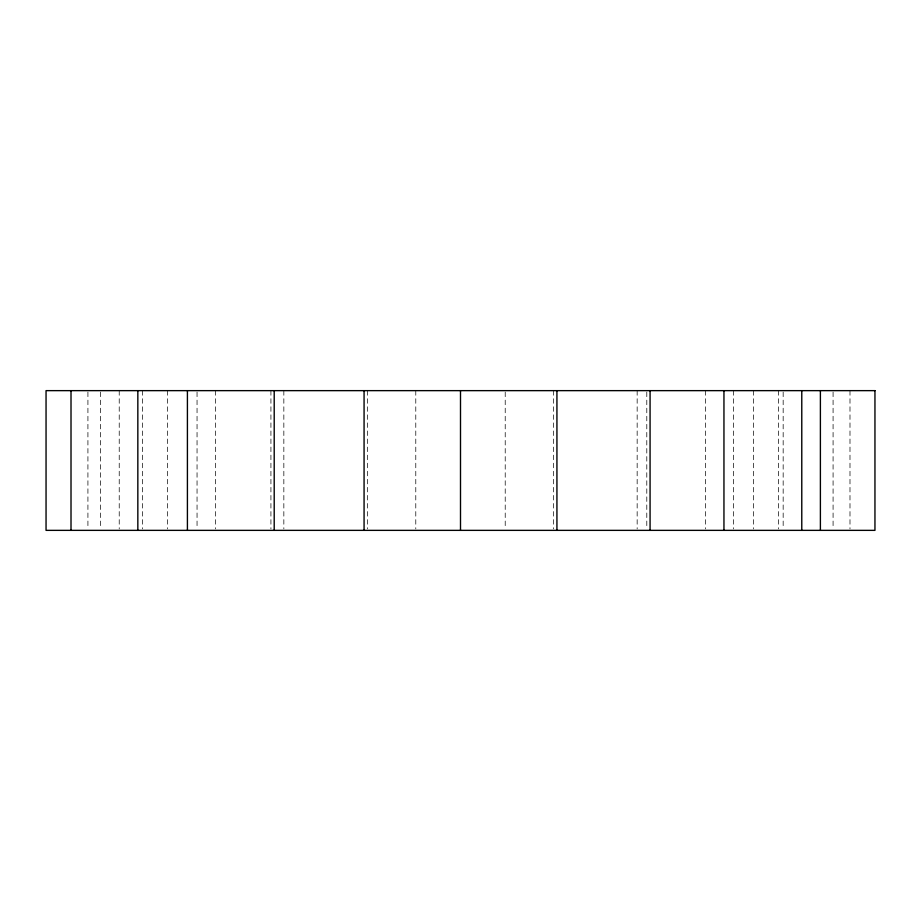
<?xml version="1.0" encoding="UTF-8"?>
<svg xmlns="http://www.w3.org/2000/svg" width="921" height="921" viewBox="0 0 921 921"><rect width="100%" height="100%" fill="white"/><g stroke="black" fill="none" stroke-linecap="round" stroke-linejoin="round"><path stroke-width="0.69" stroke-dasharray="4.61 3.45" d="M849.991 390.642L849.991 528.93M833.079 392.07L833.079 528.93M783.161 392.07L783.161 528.93M778.521 390.642L778.521 528.93M753.562 390.642L753.562 528.93M733.588 390.642L733.588 528.93M705.348 390.642L705.348 528.93M646.795 392.07L646.795 528.93M637.159 390.642L637.159 528.93M553.648 390.642L553.648 528.93M505.215 392.07L505.215 528.93M415.785 390.642L415.785 528.93M367.352 390.642L367.352 528.93M283.841 390.642L283.841 528.93M270.924 390.642L270.924 528.93M215.652 390.642L215.652 528.93M197.048 392.07L197.048 528.93M167.438 390.642L167.438 528.93M142.479 390.642L142.479 528.93M119.223 390.642L119.223 528.93M100.608 392.07L100.608 528.93M87.921 392.07L87.921 528.93"/><path stroke-width="1.38" d="M820.392 390.642L820.392 530.358M801.777 390.642L801.777 530.358M723.952 390.642L723.952 530.358M650.076 390.642L650.076 530.358M556.929 390.642L556.929 530.358M460.5 390.642L460.5 530.358M364.071 390.642L364.071 530.358M274.205 390.642L274.205 530.358M187.412 390.642L187.412 530.358M137.839 390.642L137.839 530.358M71.009 390.642L71.009 530.358M874.95 390.642L46.05 390.642L46.05 530.358L874.95 530.358L874.95 390.642"/></g></svg>
